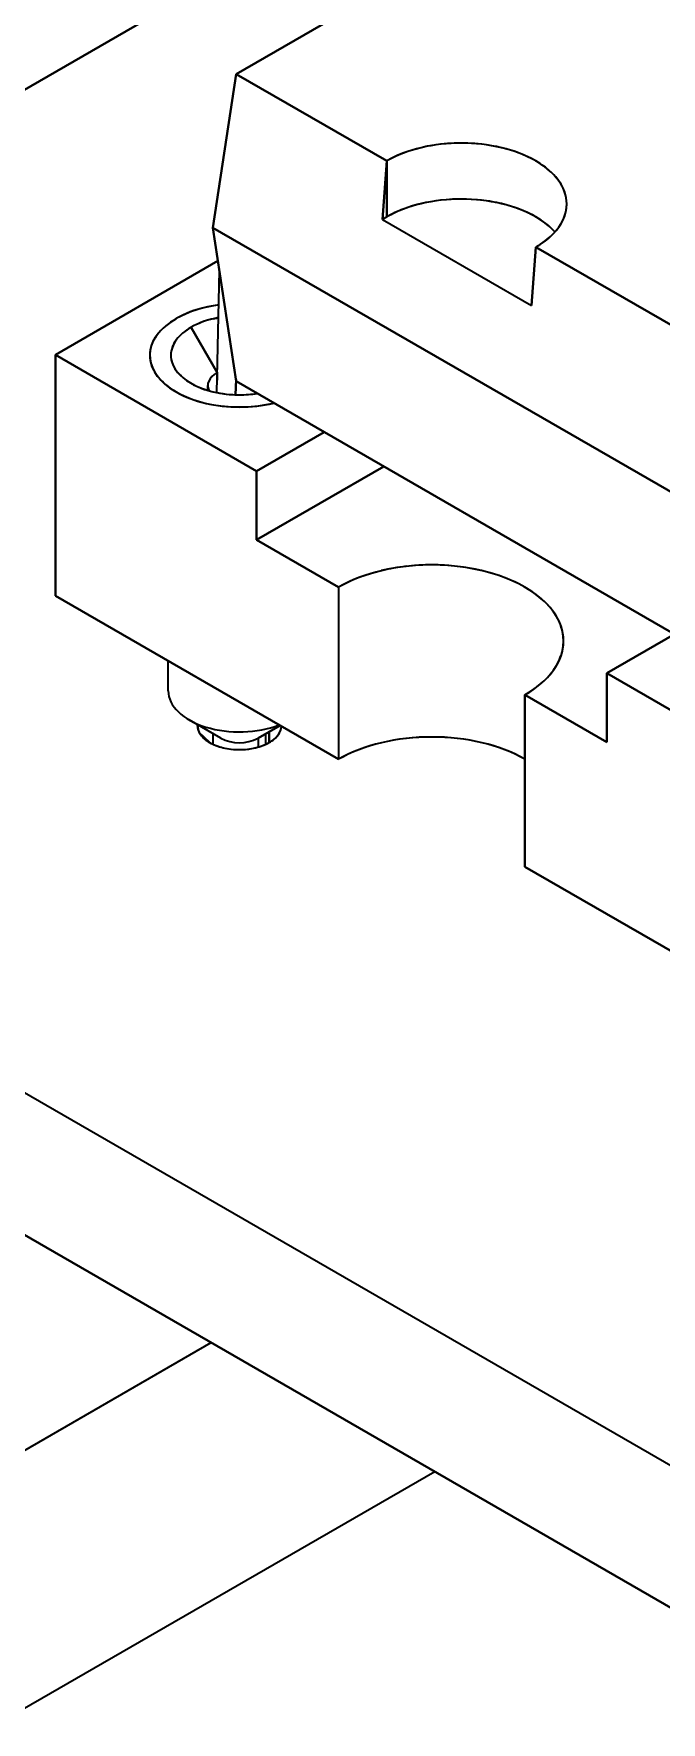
# Model space of a CAD drawing. Extents: x 146 to 1134, y 78 to 926.
# Drawn here: x 782.91 to 788.86, y 851.49 to 867.51 of the extents above; entities that cross this region are included whole.
import ezdxf

# ---------------------------------------------------------------- set-up
doc = ezdxf.new("R2010")
doc.units = 0

msp = doc.modelspace()

# ---------------------------------------------------------------- linework, layer by layer
at = {"color": 7, "lineweight": 35, "ltscale": 0.174438}
for p, q in [((784.83, 867.127), (790.873, 870.616)), ((790.873, 870.616), (784.83, 867.127))]:
    msp.add_line(p, q, dxfattribs=at)
at = {"color": 7, "lineweight": 35, "ltscale": 0.311086}
for p, q in [((788.047, 869.996), (777.271, 863.774)), ((777.271, 863.774), (788.047, 869.996))]:
    msp.add_line(p, q, dxfattribs=at)
at = {"color": 7, "lineweight": 35, "ltscale": 0.036853}
for p, q in [((784.83, 867.127), (784.609, 865.67)), ((784.609, 865.67), (784.83, 867.127))]:
    msp.add_line(p, q, dxfattribs=at)
at = {"color": 7, "lineweight": 35, "ltscale": 0.041209}
for p, q in [((786.258, 866.303), (784.83, 867.127)), ((784.83, 867.127), (786.258, 866.303)), ((789.1, 864.662), (787.672, 865.486)), ((787.672, 865.486), (789.1, 864.662))]:
    msp.add_line(p, q, dxfattribs=at)
at = {"color": 7, "lineweight": 35, "ltscale": 0.0139}
for p, q in [((786.219, 865.748), (786.258, 866.303)), ((786.258, 866.303), (786.219, 865.748))]:
    msp.add_line(p, q, dxfattribs=at)
at = {"color": 7, "lineweight": 35, "ltscale": 0.013269}
for p, q in [((786.258, 866.303), (786.258, 865.772)), ((786.258, 865.772), (786.258, 866.303))]:
    msp.add_line(p, q, dxfattribs=at)
at = {"color": 7, "lineweight": 35, "ltscale": 0.036851}
for p, q in [((784.609, 865.67), (784.83, 864.212)), ((784.83, 864.212), (784.609, 865.67))]:
    msp.add_line(p, q, dxfattribs=at)
at = {"color": 7, "lineweight": 35, "ltscale": 0.129619}
for p, q in [((784.609, 865.67), (789.1, 863.077)), ((789.1, 863.077), (784.609, 865.67))]:
    msp.add_line(p, q, dxfattribs=at)
at = {"color": 7, "lineweight": 35, "ltscale": 0.001146}
msp.add_line((786.258, 865.772), (786.219, 865.748), dxfattribs=at)
msp.add_line((786.258, 865.772), (786.219, 865.748), dxfattribs=at)
at = {"color": 7, "lineweight": 35, "ltscale": 0.040758}
msp.add_line((786.219, 865.748), (787.631, 864.933), dxfattribs=at)
msp.add_line((786.219, 865.748), (787.631, 864.933), dxfattribs=at)
at = {"color": 7, "lineweight": 35, "ltscale": 0.044551}
for p, q in [((783.114, 864.463), (784.657, 865.354)), ((784.657, 865.354), (783.114, 864.463))]:
    msp.add_line(p, q, dxfattribs=at)
at = {"color": 7, "lineweight": 35, "ltscale": 0.013869}
for p, q in [((787.631, 864.933), (787.672, 865.486)), ((787.672, 865.486), (787.631, 864.933))]:
    msp.add_line(p, q, dxfattribs=at)
at = {"color": 7, "lineweight": 35, "ltscale": 0.028944}
msp.add_line((784.646, 864.105), (784.671, 865.262), dxfattribs=at)
msp.add_line((784.646, 864.105), (784.671, 865.262), dxfattribs=at)
at = {"color": 7, "lineweight": 35, "ltscale": 0.012374}
for p, q in [((784.648, 864.296), (784.401, 864.724)), ((784.401, 864.724), (784.648, 864.296))]:
    msp.add_line(p, q, dxfattribs=at)
at = {"color": 7, "lineweight": 35, "ltscale": 0.001261}
msp.add_line((784.612, 864.806), (784.661, 864.816), dxfattribs=at)
at = {"color": 7, "lineweight": 35, "ltscale": 0.055113}
for p, q in [((785.023, 863.361), (783.114, 864.463)), ((783.114, 864.463), (785.023, 863.361))]:
    msp.add_line(p, q, dxfattribs=at)
at = {"color": 7, "lineweight": 35, "ltscale": 0.057155}
for p, q in [((783.114, 862.177), (783.114, 864.463)), ((783.114, 864.463), (783.114, 862.177))]:
    msp.add_line(p, q, dxfattribs=at)
at = {"color": 7, "lineweight": 35, "ltscale": 0.001785}
for p, q in [((784.648, 864.296), (784.648, 864.224)), ((784.648, 864.224), (784.648, 864.296))]:
    msp.add_line(p, q, dxfattribs=at)
at = {"color": 7, "lineweight": 35, "ltscale": 0.003649}
for p, q in [((784.828, 864.23), (784.824, 864.084)), ((784.824, 864.084), (784.828, 864.23))]:
    msp.add_line(p, q, dxfattribs=at)
at = {"color": 7, "lineweight": 35, "ltscale": 0.123244}
for p, q in [((784.83, 864.212), (789.1, 861.747)), ((789.1, 861.747), (784.83, 864.212))]:
    msp.add_line(p, q, dxfattribs=at)
at = {"color": 7, "lineweight": 35, "ltscale": 0.001178}
msp.add_line((784.56, 864.126), (784.56, 864.173), dxfattribs=at)
at = {"color": 7, "lineweight": 35, "ltscale": 0.018497}
for p, q in [((785.664, 863.731), (785.023, 863.361)), ((785.023, 863.361), (785.664, 863.731)), ((788.346, 861.442), (788.987, 861.812)), ((788.987, 861.812), (788.346, 861.442))]:
    msp.add_line(p, q, dxfattribs=at)
at = {"color": 7, "lineweight": 35, "ltscale": 0.034826}
for p, q in [((785.023, 862.708), (786.229, 863.404)), ((786.229, 863.404), (785.023, 862.708))]:
    msp.add_line(p, q, dxfattribs=at)
at = {"color": 7, "lineweight": 35, "ltscale": 0.01633}
for p, q in [((785.023, 863.361), (785.023, 862.708)), ((785.023, 862.708), (785.023, 863.361)), ((788.346, 861.442), (788.346, 860.789)), ((788.346, 860.789), (788.346, 861.442))]:
    msp.add_line(p, q, dxfattribs=at)
at = {"color": 7, "lineweight": 35, "ltscale": 0.022454}
for p, q in [((785.023, 862.708), (785.801, 862.259)), ((785.801, 862.259), (785.023, 862.708))]:
    msp.add_line(p, q, dxfattribs=at)
at = {"color": 7, "lineweight": 35, "ltscale": 0.077567}
for p, q in [((785.801, 860.626), (783.114, 862.177)), ((783.114, 862.177), (785.801, 860.626))]:
    msp.add_line(p, q, dxfattribs=at)
at = {"color": 7, "lineweight": 35, "ltscale": 0.040825}
for p, q in [((785.801, 862.259), (785.801, 860.626)), ((785.801, 862.259), (785.801, 860.626)), ((787.569, 859.605), (787.569, 861.238)), ((787.569, 861.238), (787.569, 859.605))]:
    msp.add_line(p, q, dxfattribs=at)
at = {"color": 7, "lineweight": 35}
for p, q in [((798.69, 848.297), (775.521, 861.674)), ((798.69, 848.297), (775.521, 861.674)), ((775.521, 860.327), (798.69, 846.95)), ((798.69, 846.95), (775.521, 860.327))]:
    msp.add_line(p, q, dxfattribs=at)
at = {"color": 7, "lineweight": 35, "ltscale": 0.007089}
msp.add_line((784.185, 861.275), (784.185, 861.558), dxfattribs=at)
at = {"color": 7, "lineweight": 35, "ltscale": 0.055114}
for p, q in [((790.256, 860.34), (788.346, 861.442)), ((788.346, 861.442), (790.256, 860.34))]:
    msp.add_line(p, q, dxfattribs=at)
at = {"color": 7, "lineweight": 35, "ltscale": 0.022452}
for p, q in [((788.346, 860.789), (787.569, 861.238)), ((787.569, 861.238), (788.346, 860.789))]:
    msp.add_line(p, q, dxfattribs=at)
at = {"color": 7, "lineweight": 35, "ltscale": 0.008675}
msp.add_line((784.684, 860.826), (784.383, 860.999), dxfattribs=at)
at = {"color": 7, "lineweight": 35, "ltscale": 0.000157195}
msp.add_line((784.461, 860.954), (784.46, 860.948), dxfattribs=at)
at = {"color": 7, "lineweight": 35, "ltscale": 0.002502}
for p, q in [((784.61, 860.768), (784.61, 860.868)), ((785.11, 860.768), (785.11, 860.868))]:
    msp.add_line(p, q, dxfattribs=at)
at = {"color": 7, "lineweight": 35, "ltscale": 0.006022}
for p, q in [((785.037, 860.826), (785.246, 860.946)), ((785.246, 860.946), (785.037, 860.826))]:
    msp.add_line(p, q, dxfattribs=at)
at = {"color": 7, "lineweight": 35, "ltscale": 0.002551}
for p, q in [((785.143, 860.887), (785.143, 860.785)), ((785.143, 860.785), (785.143, 860.887))]:
    msp.add_line(p, q, dxfattribs=at)
at = {"color": 7, "lineweight": 35, "ltscale": 0.002118}
msp.add_line((785.037, 860.826), (785.037, 860.741), dxfattribs=at)
at = {"color": 7, "lineweight": 35, "ltscale": 0.002119}
msp.add_line((785.037, 860.826), (785.037, 860.741), dxfattribs=at)
at = {"color": 7, "lineweight": 35, "ltscale": 0.077566}
for p, q in [((787.569, 859.605), (790.256, 858.054)), ((790.256, 858.054), (787.569, 859.605))]:
    msp.add_line(p, q, dxfattribs=at)
at = {"color": 7, "lineweight": 35, "ltscale": 0.17368}
msp.add_line((778.575, 851.616), (784.591, 855.09), dxfattribs=at)
at = {"color": 7, "lineweight": 35, "ltscale": 0.334717}
msp.add_line((786.713, 853.865), (775.118, 847.171), dxfattribs=at)
at = {"color": 7, "lineweight": 35}
msp.add_lwpolyline([(784.578, 860.785), (784.478, 860.881), (784.461, 860.954)], dxfattribs=at)
for centre, radius, start, end in [((786.959, 864.834), 1.638, 89.7782, 103.2785), ((786.971, 864.832), 1.64, 76.731, 90.2172), ((786.85, 865.245), 1.213, 102.742, 119.2294), ((787.081, 865.25), 1.208, 60.7224, 77.2744), ((787.348, 865.705), 0.679, 37.1934, 61.5476), ((787.591, 865.888), 0.374, 0.9908, 37.3901), ((786.85, 864.714), 1.213, 102.742, 119.2294), ((786.959, 864.303), 1.638, 89.7782, 103.2785), ((786.971, 864.301), 1.64, 76.731, 90.2172), ((787.081, 864.719), 1.208, 60.7224, 77.2744), ((787.591, 865.901), 0.374, 322.5853, 359.0195), ((787.318, 865.135), 0.729, 42.7423, 60.9411), ((787.347, 866.085), 0.681, 298.5164, 322.7943), ((784.798, 863.82), 1.124, 96.8348, 118.6264), ((784.798, 863.82), 1.124, 96.8348, 118.6264), ((784.761, 863.911), 1.027, 102.7258, 119.2775), ((784.761, 863.911), 1.027, 102.7258, 119.2775), ((784.846, 863.612), 1.337, 97.82, 103.4285), ((784.846, 863.612), 1.337, 97.82, 103.4285), ((784.535, 864.298), 0.577, 118.4527, 142.8063), ((784.535, 864.298), 0.577, 118.4527, 142.8063), ((784.611, 864.336), 0.441, 118.4527, 142.8063), ((784.801, 864.001), 0.827, 99.7426, 118.924), ((784.785, 864.04), 0.785, 102.7258, 119.2775), ((784.328, 864.454), 0.318, 142.6629, 179.0225), ((784.328, 864.454), 0.318, 142.608, 179.0138), ((784.453, 864.455), 0.243, 142.608, 179.0138), ((784.328, 864.465), 0.318, 180.9862, 217.392), ((784.328, 864.465), 0.318, 180.9775, 217.3371), ((784.453, 864.463), 0.243, 180.9862, 217.392), ((784.535, 864.62), 0.577, 217.1937, 241.5473), ((784.535, 864.62), 0.577, 217.1937, 241.5473), ((784.611, 864.582), 0.441, 217.1937, 241.5473), ((784.761, 865.007), 1.027, 240.7225, 257.2742), ((784.761, 865.007), 1.027, 240.7225, 257.2742), ((784.785, 864.878), 0.785, 240.7225, 257.2742), ((784.856, 865.15), 1.066, 256.7304, 270.2188), ((784.862, 865.178), 1.094, 269.8935, 278.8283), ((784.855, 865.362), 1.394, 256.7304, 270.2188), ((784.855, 865.362), 1.394, 256.7304, 270.2188), ((784.866, 865.362), 1.394, 269.7812, 283.2696), ((784.866, 865.362), 1.394, 269.7812, 283.2696), ((786.661, 860.509), 1.96, 96.4322, 103.4302), ((786.684, 860.333), 2.137, 83.4331, 96.5141), ((786.735, 860.644), 1.822, 69.3139, 83.9223), ((786.544, 860.928), 1.524, 102.8281, 119.201), ((786.98, 861.253), 1.165, 50.3045, 69.9803), ((787.341, 861.675), 0.609, 20.6213, 51.1161), ((787.512, 861.748), 0.423, 340.649, 19.5076), ((787.418, 861.781), 0.522, 323.7559, 340.6835), ((787.158, 861.991), 0.858, 298.6149, 322.6921), ((784.61, 860.951), 0.15, 180.9862, 217.392), ((784.707, 861.024), 0.272, 217.1937, 241.5473), ((785.014, 861.024), 0.272, 298.4527, 322.8063), ((785.108, 860.952), 0.153, 322.8855, 354.721), ((784.814, 861.206), 0.483, 240.7225, 257.2742), ((784.86, 861.178), 0.395, 243.3521, 296.6479), ((784.86, 861.178), 0.395, 243.3521, 296.6479), ((784.858, 861.373), 0.656, 256.7304, 270.2188), ((784.863, 861.373), 0.656, 269.7812, 283.2696), ((784.907, 861.206), 0.483, 282.7258, 299.2775), ((786.541, 859.303), 1.516, 102.742, 119.2294), ((786.677, 858.789), 2.048, 89.7782, 103.2785), ((786.692, 858.786), 2.051, 76.7276, 90.2114), ((786.83, 859.309), 1.51, 60.7224, 77.2744)]:
    msp.add_arc(centre, radius, start, end, dxfattribs=at)
for centre, major_axis, start_param, end_param in [((786.965, 865.895), (1, 0), 5.497787, 8.63938), ((786.965, 865.364), (1, 0), 0.477669, 2.356194), ((784.86, 864.459), (0.85, 0), 2.356194, 5.105088), ((784.86, 864.459), (0.85, 0), 2.356194, 5.105088), ((784.86, 864.459), (0.65, 0), 2.356194, 4.976507), ((784.86, 864.173), (0.3, 0), 2.356194, 3.438345), ((784.86, 864.173), (0.3, 0), 2.356194, 3.438713), ((786.685, 861.748), (1.25, 0), 5.497787, 8.63938), ((784.86, 861.275), (0.675, 0), 3.141593, 5.304093), ((784.86, 861.275), (0.675, 0), 3.141593, 5.304093), ((784.86, 860.948), (0.4, 0), 3.926991, 6.239291), ((786.685, 860.115), (1.25, 0), 0.785386, 2.356194)]:
    msp.add_ellipse(centre, major_axis=major_axis, ratio=0.57735, start_param=start_param, end_param=end_param, dxfattribs=at)

doc.saveas('drawing.dxf')
